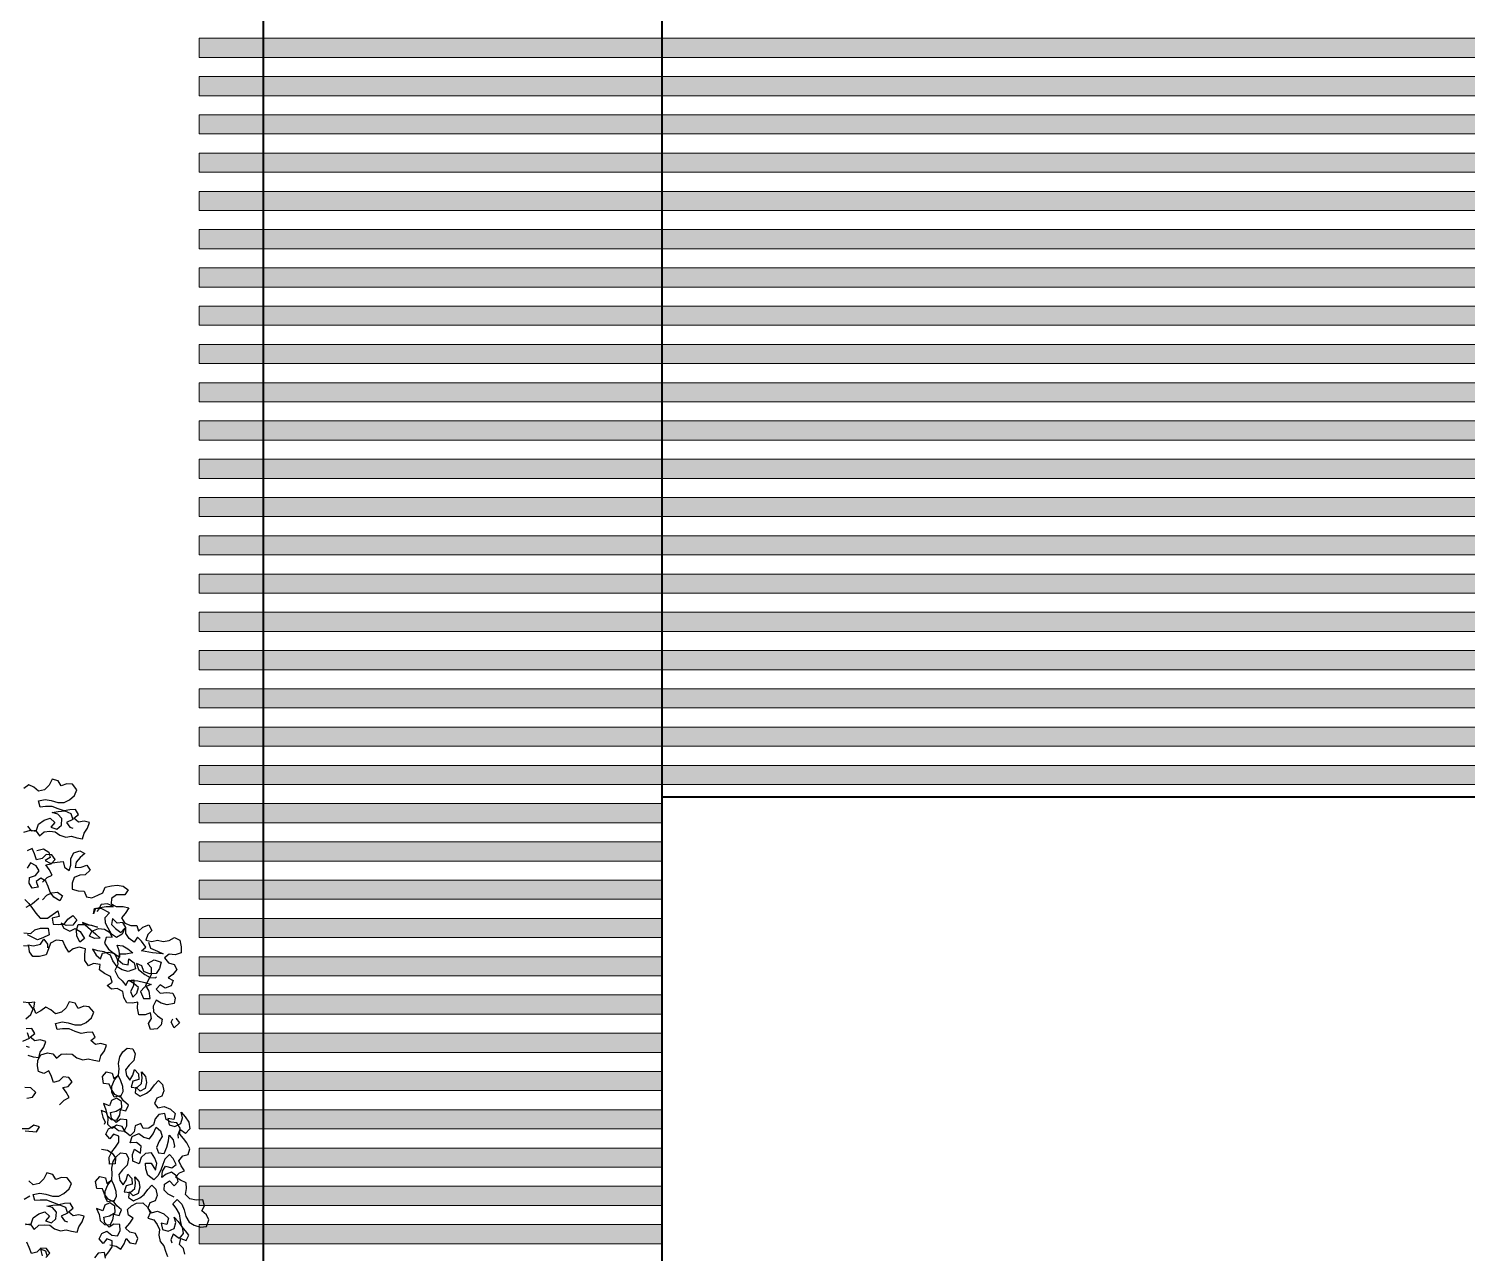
# Model space of a CAD drawing. Header units: millimetres. Extents: x 1564 to 2013, y 216 to 285.
# Drawn here: x 1954.41 to 1965.69, y 226.88 to 236.48 of the extents above; entities that cross this region are included whole.
import ezdxf

# ---------------------------------------------------------------- set-up
doc = ezdxf.new("R2010")
doc.units = ezdxf.units.MM
doc.header["$LTSCALE"] = 10
doc.layers.get('0').update_dxf_attribs({"color": 90})
doc.layers.add('CIEL', color=8, linetype='Continuous')
doc.layers.add('ÁRVORE PRESERVADA', color=252, linetype='Continuous')
for name, color, linetype, lineweight in [('cinza 03', 252, 'Continuous', 13), ('pn 04', 130, 'Continuous', 40), ('PN 05', 50, 'Continuous', 40), ('PN-01', 90, 'Continuous', 13)]:
    doc.layers.add(name, color=color, linetype=linetype, lineweight=lineweight)

# ---------------------------------------------------------------- blocks, each defined once
blk = doc.blocks.new('A$C338F7350')
for points in [[(8.578, 11.297), (8.623, 11.342), (8.672, 11.366), (8.642, 11.421), (8.608, 11.465), (8.662, 11.475), (8.702, 11.52), (8.667, 11.564), (8.613, 11.569), (8.573, 11.529), (8.519, 11.514), (8.499, 11.574), (8.474, 11.628), (8.425, 11.603)], [(8.395, 11.786), (8.459, 11.806), (8.514, 11.796), (8.548, 11.752), (8.593, 11.791), (8.647, 11.796), (8.701, 11.791), (8.746, 11.757), (8.805, 11.737), (8.86, 11.747), (8.914, 11.732), (8.968, 11.722), (8.983, 11.777), (9.018, 11.826), (9.037, 11.881), (8.983, 11.895), (8.929, 11.886), (8.884, 11.925), (8.929, 11.96), (8.899, 12.009), (8.845, 12.004), (8.79, 11.994), (8.731, 12.014), (8.672, 12.038), (8.607, 12.038), (8.553, 12.033), (8.538, 12.093), (8.602, 12.108), (8.662, 12.098), (8.726, 12.078), (8.79, 12.078), (8.84, 12.103), (8.889, 12.147), (8.914, 12.202), (8.869, 12.256), (8.815, 12.261), (8.76, 12.241), (8.731, 12.291), (8.671, 12.305), (8.642, 12.246), (8.597, 12.202), (8.538, 12.187), (8.493, 12.226), (8.444, 12.251), (8.395, 12.216)], [(8.578, 11.124), (8.618, 11.169), (8.667, 11.193), (8.722, 11.198), (8.771, 11.164), (8.747, 11.114), (8.687, 11.149), (8.653, 11.198), (8.633, 11.253), (8.608, 11.307), (8.559, 11.337), (8.514, 11.302), (8.534, 11.248), (8.475, 11.238), (8.445, 11.287), (8.45, 11.341), (8.509, 11.361), (8.544, 11.406), (8.514, 11.455), (8.46, 11.485), (8.425, 11.435)], [(8.43, 11.846), (8.464, 11.801), (8.519, 11.806), (8.538, 11.865), (8.593, 11.905), (8.652, 11.925), (8.696, 11.88), (8.657, 11.836), (8.716, 11.816), (8.761, 11.856), (8.766, 11.92), (8.726, 11.964), (8.672, 11.979), (8.731, 11.989), (8.795, 11.994), (8.854, 11.969), (8.874, 11.91), (8.81, 11.88), (8.845, 11.836), (8.874, 11.826)], [(8.521, 11.607), (8.586, 11.622), (8.64, 11.592), (8.65, 11.538), (8.601, 11.508), (8.65, 11.484), (8.719, 11.494), (8.779, 11.499), (8.793, 11.444), (8.838, 11.41), (8.853, 11.464), (8.853, 11.528), (8.882, 11.583), (8.942, 11.603), (8.991, 11.578), (8.947, 11.538), (8.907, 11.494), (8.897, 11.44), (8.956, 11.445), (9.011, 11.464), (9.045, 11.415), (8.996, 11.37), (8.942, 11.365), (8.887, 11.341), (8.868, 11.286), (8.868, 11.227), (8.927, 11.212), (8.986, 11.207), (9.006, 11.153), (9.061, 11.143), (9.12, 11.168), (9.169, 11.193), (9.189, 11.247), (9.253, 11.262), (9.308, 11.267), (9.367, 11.257), (9.416, 11.223), (9.382, 11.173), (9.303, 11.173), (9.253, 11.138), (9.248, 11.084), (9.298, 11.059), (9.367, 11.059), (9.421, 11.045), (9.387, 10.99), (9.352, 10.946), (9.382, 10.896), (9.441, 10.872), (9.501, 10.872), (9.516, 10.817), (9.56, 10.857), (9.619, 10.877), (9.649, 10.822), (9.609, 10.783), (9.59, 10.728), (9.649, 10.714), (9.703, 10.729), (9.758, 10.714), (9.817, 10.724), (9.871, 10.753), (9.921, 10.729), (9.936, 10.664), (9.936, 10.605), (9.877, 10.585), (9.817, 10.59), (9.773, 10.556), (9.812, 10.506), (9.867, 10.491), (9.892, 10.442), (9.852, 10.393), (9.808, 10.358), (9.857, 10.333), (9.837, 10.279), (9.778, 10.259), (9.729, 10.289), (9.689, 10.249), (9.729, 10.21), (9.793, 10.215), (9.852, 10.21), (9.877, 10.16), (9.867, 10.106), (9.798, 10.096), (9.739, 10.111), (9.689, 10.14), (9.66, 10.081), (9.665, 10.027), (9.704, 9.987), (9.749, 9.953), (9.739, 9.898), (9.699, 9.859), (9.635, 9.854), (9.615, 9.913), (9.645, 9.962), (9.635, 10.017), (9.581, 9.997), (9.521, 9.997), (9.506, 10.061), (9.511, 10.12), (9.457, 10.11), (9.403, 10.115), (9.373, 10.165), (9.363, 10.224), (9.308, 10.254), (9.254, 10.249), (9.21, 10.283), (9.259, 10.318), (9.244, 10.372), (9.185, 10.402), (9.135, 10.436), (9.14, 10.491), (9.076, 10.501), (9.027, 10.476), (8.992, 10.53), (8.992, 10.589), (8.997, 10.644), (8.937, 10.659), (8.878, 10.644), (8.834, 10.609), (8.799, 10.668), (8.774, 10.723), (8.71, 10.728), (8.656, 10.698), (8.636, 10.644), (8.611, 10.584), (8.547, 10.569), (8.483, 10.569), (8.448, 10.614), (8.443, 10.668), (8.389, 10.673)], [(8.394, 10.801), (8.463, 10.792), (8.502, 10.831), (8.557, 10.846), (8.631, 10.846), (8.641, 10.782), (8.581, 10.752), (8.527, 10.732), (8.428, 10.782)], [(8.433, 10.683), (8.488, 10.673), (8.557, 10.688), (8.591, 10.737), (8.626, 10.688), (8.626, 10.653)], [(8.542, 11.138), (8.477, 11.083), (8.413, 11.049)], [(8.403, 11.128), (8.443, 11.088), (8.477, 11.039), (8.512, 10.994), (8.552, 10.945), (8.626, 10.945), (8.725, 11.014), (8.739, 10.96), (8.67, 10.945), (8.68, 10.886), (8.735, 10.881), (8.789, 10.886), (8.824, 10.935), (8.873, 10.97), (8.912, 10.926), (8.873, 10.876), (8.809, 10.871), (8.759, 10.896), (8.784, 10.846), (8.843, 10.817), (8.898, 10.841), (8.947, 10.812), (8.987, 10.743), (8.942, 10.708), (8.913, 10.772), (8.908, 10.827), (8.927, 10.881), (8.992, 10.881), (9.056, 10.876), (9.115, 10.856), (9.036, 10.876), (8.967, 10.901), (9.046, 10.832), (9.1, 10.787), (9.14, 10.748), (9.086, 10.743), (9.036, 10.767), (9.061, 10.817), (9.125, 10.842), (9.184, 10.837), (9.234, 10.807), (9.259, 10.758), (9.199, 10.753), (9.185, 10.698), (9.224, 10.639), (9.283, 10.595), (9.333, 10.56), (9.328, 10.624), (9.308, 10.679), (9.362, 10.674), (9.412, 10.644), (9.461, 10.605), (9.392, 10.59), (9.333, 10.59), (9.318, 10.535), (9.363, 10.496), (9.417, 10.486), (9.422, 10.545), (9.476, 10.506), (9.486, 10.447), (9.417, 10.422), (9.358, 10.437), (9.308, 10.466), (9.264, 10.525), (9.244, 10.58), (9.18, 10.614), (9.12, 10.624), (9.066, 10.639), (9.101, 10.58), (9.145, 10.545), (9.165, 10.6), (9.219, 10.609), (9.279, 10.6), (9.308, 10.545), (9.313, 10.491), (9.284, 10.432), (9.318, 10.367), (9.358, 10.328), (9.392, 10.283), (9.417, 10.333), (9.472, 10.338), (9.467, 10.279), (9.437, 10.224), (9.462, 10.17), (9.501, 10.209), (9.516, 10.264), (9.472, 10.303), (9.422, 10.333), (9.511, 10.328), (9.58, 10.313), (9.64, 10.294), (9.575, 10.269), (9.536, 10.224), (9.566, 10.155), (9.63, 10.155), (9.62, 10.229), (9.59, 10.284), (9.615, 10.338), (9.644, 10.392), (9.644, 10.457), (9.605, 10.501), (9.669, 10.536), (9.738, 10.511), (9.723, 10.452), (9.689, 10.402), (9.625, 10.397), (9.57, 10.422), (9.55, 10.476), (9.496, 10.501), (9.516, 10.442), (9.58, 10.392), (9.63, 10.363), (9.684, 10.358), (9.694, 10.368)], [(9.615, 10.709), (9.634, 10.649), (9.704, 10.62), (9.758, 10.595), (9.654, 10.605), (9.545, 10.625), (9.59, 10.659), (9.545, 10.719), (9.506, 10.758), (9.476, 10.709), (9.427, 10.743), (9.392, 10.792), (9.392, 10.852), (9.362, 10.901), (9.308, 10.896), (9.263, 10.941), (9.254, 10.881), (9.293, 10.842), (9.343, 10.802), (9.382, 10.847), (9.357, 10.788), (9.303, 10.753), (9.254, 10.787), (9.219, 10.847), (9.194, 10.896), (9.189, 10.95), (9.234, 10.995), (9.159, 11.034), (9.095, 11.039), (9.076, 10.985), (9.085, 11.039), (9.14, 11.049), (9.199, 11.059), (9.273, 11.059), (9.214, 11.084), (9.15, 11.079), (9.125, 11.029), (9.11, 11.01)], [(8.432, 9.601), (8.486, 9.586), (8.54, 9.577), (8.555, 9.631), (8.59, 9.68), (8.609, 9.735), (8.555, 9.75), (8.501, 9.74), (8.456, 9.779), (8.501, 9.814), (8.471, 9.863), (8.417, 9.858)], [(8.412, 9.957), (8.461, 10.001), (8.486, 10.056), (8.441, 10.11)], [(8.744, 9.116), (8.789, 9.161), (8.838, 9.186), (8.808, 9.24), (8.774, 9.284), (8.828, 9.294), (8.867, 9.339), (8.833, 9.383), (8.778, 9.388), (8.739, 9.349), (8.685, 9.334), (8.665, 9.393), (8.64, 9.447), (8.591, 9.423), (8.536, 9.442), (8.526, 9.497), (8.531, 9.551), (8.561, 9.605), (8.625, 9.625), (8.679, 9.615), (8.714, 9.571), (8.759, 9.61), (8.813, 9.615), (8.867, 9.611), (8.912, 9.576), (8.971, 9.556), (9.025, 9.566), (9.08, 9.551), (9.134, 9.542), (9.149, 9.596), (9.184, 9.645), (9.203, 9.7), (9.149, 9.715), (9.095, 9.705), (9.05, 9.744), (9.094, 9.779), (9.065, 9.828), (9.01, 9.823), (8.956, 9.813), (8.897, 9.833), (8.837, 9.858), (8.773, 9.858), (8.719, 9.853), (8.704, 9.912), (8.768, 9.927), (8.827, 9.917), (8.892, 9.897), (8.956, 9.897), (9.005, 9.922), (9.055, 9.967), (9.079, 10.021), (9.035, 10.075), (8.98, 10.08), (8.926, 10.06), (8.896, 10.11), (8.837, 10.125), (8.808, 10.065), (8.763, 10.021), (8.704, 10.006), (8.659, 10.045), (8.61, 10.07), (8.56, 10.035), (8.511, 10.011), (8.491, 10.065), (8.501, 10.119), (8.442, 10.114), (8.387, 10.119)], [(9.882, 9.963), (9.917, 9.918), (9.867, 9.869), (9.838, 9.923), (9.852, 9.958)], [(8.427, 9.824), (8.446, 9.764), (8.382, 9.735)], [(8.417, 9.69), (8.446, 9.68)], [(9.153, 8.681), (9.212, 8.67), (9.259, 8.64), (9.291, 8.596), (9.287, 8.536), (9.232, 8.532), (9.231, 8.6), (9.255, 8.655), (9.291, 8.7), (9.325, 8.75), (9.325, 8.807), (9.272, 8.827), (9.236, 8.782), (9.197, 8.828), (9.224, 8.879), (9.273, 8.903), (9.321, 8.862), (9.377, 8.856), (9.404, 8.907), (9.401, 8.969), (9.341, 8.973), (9.297, 8.94), (9.253, 8.983), (9.242, 9.04), (9.299, 9.051), (9.354, 9.085), (9.351, 9.146), (9.302, 9.18), (9.253, 9.156), (9.233, 9.104), (9.173, 9.126), (9.198, 9.065), (9.209, 9.009), (9.25, 8.97), (9.306, 8.963), (9.333, 9.014), (9.34, 9.07), (9.394, 9.057), (9.418, 9.112), (9.371, 9.152), (9.336, 9.201), (9.279, 9.189), (9.255, 9.239), (9.255, 9.296), (9.281, 9.358), (9.318, 9.403), (9.341, 9.354), (9.359, 9.296), (9.364, 9.241), (9.337, 9.19), (9.286, 9.217), (9.251, 9.265), (9.231, 9.316), (9.175, 9.323), (9.163, 9.391), (9.204, 9.438), (9.258, 9.425), (9.274, 9.371), (9.322, 9.406), (9.326, 9.466), (9.321, 9.521), (9.334, 9.586), (9.364, 9.633), (9.405, 9.67), (9.461, 9.663), (9.485, 9.614), (9.472, 9.549), (9.425, 9.503), (9.389, 9.458), (9.4, 9.401), (9.432, 9.357), (9.462, 9.404), (9.479, 9.46), (9.516, 9.419), (9.52, 9.364), (9.462, 9.346), (9.444, 9.289), (9.5, 9.282), (9.546, 9.322), (9.552, 9.378), (9.545, 9.437), (9.585, 9.391), (9.596, 9.334), (9.581, 9.273), (9.532, 9.249), (9.491, 9.288), (9.484, 9.232), (9.533, 9.199), (9.595, 9.23), (9.639, 9.262), (9.673, 9.312), (9.712, 9.353), (9.753, 9.314), (9.766, 9.253), (9.746, 9.2), (9.695, 9.18), (9.674, 9.128), (9.707, 9.084), (9.768, 9.098), (9.83, 9.071), (9.877, 9.031), (9.862, 8.97), (9.804, 8.981), (9.817, 8.92), (9.874, 8.902), (9.932, 8.931), (9.949, 8.988), (9.934, 9.042), (9.973, 8.996), (10.01, 8.944), (10.02, 8.88), (9.979, 8.833), (9.921, 8.872), (9.901, 8.82), (9.907, 8.789)], [(8.408, 8.86), (8.516, 8.85), (8.546, 8.899), (8.492, 8.914), (8.442, 8.88), (8.378, 8.879)], [(8.422, 9.181), (8.477, 9.191), (8.511, 9.235), (8.462, 9.28), (8.402, 9.285)], [(9.236, 7.743), (9.297, 7.728), (9.343, 7.699), (9.375, 7.752), (9.395, 7.805), (9.431, 7.763), (9.49, 7.752), (9.51, 7.805), (9.486, 7.854), (9.432, 7.868), (9.391, 7.906), (9.432, 7.954), (9.465, 8.003), (9.419, 8.033), (9.408, 8.09), (9.449, 8.126), (9.498, 8.15), (9.56, 8.153), (9.61, 8.108), (9.63, 8.056), (9.61, 8.004), (9.666, 7.986), (9.699, 7.942), (9.723, 7.893), (9.716, 7.837), (9.73, 7.776), (9.766, 7.734), (9.782, 7.68), (9.801, 7.629)], [(9.972, 7.651), (9.957, 7.705), (9.92, 7.747), (9.931, 7.805), (9.984, 7.785), (10.011, 7.836), (9.979, 7.88), (9.942, 7.921), (9.928, 7.982), (9.919, 8.046), (9.886, 8.101), (9.853, 8.145), (9.896, 8.188), (9.942, 8.141), (9.964, 8.085), (9.981, 8.02), (10.014, 7.965), (10.061, 7.935), (10.124, 7.916), (10.184, 7.923), (10.207, 7.989), (10.183, 8.038), (10.138, 8.075), (10.165, 8.125), (10.147, 8.184), (10.081, 8.179), (10.02, 8.194), (9.977, 8.237), (9.988, 8.295), (9.983, 8.35), (9.928, 8.375), (9.881, 8.404), (9.918, 8.449), (9.969, 8.469), (9.934, 8.517), (9.911, 8.566), (9.951, 8.614), (10.005, 8.629), (10.019, 8.684), (9.99, 8.741), (9.958, 8.785), (9.921, 8.827), (9.925, 8.887), (9.894, 8.938), (9.838, 8.944), (9.787, 8.971), (9.776, 9.028), (9.717, 9.021), (9.681, 8.976), (9.663, 8.919), (9.619, 8.887), (9.564, 8.882), (9.54, 8.932), (9.484, 8.909), (9.473, 8.851), (9.434, 8.81), (9.389, 8.846), (9.356, 8.901), (9.302, 8.915), (9.258, 8.883), (9.217, 8.921), (9.219, 8.986), (9.203, 9.04), (9.151, 9.06), (9.167, 8.995), (9.191, 8.946), (9.182, 8.923)], [(9.866, 8.21), (9.808, 8.239), (9.767, 8.278), (9.771, 8.338), (9.822, 8.369), (9.868, 8.321), (9.907, 8.362), (9.892, 8.416), (9.84, 8.454), (9.788, 8.435), (9.744, 8.402), (9.752, 8.465), (9.782, 8.512), (9.843, 8.497), (9.887, 8.529), (9.858, 8.587), (9.821, 8.628), (9.774, 8.582), (9.754, 8.53), (9.736, 8.473), (9.705, 8.419), (9.666, 8.378), (9.609, 8.425), (9.589, 8.488), (9.584, 8.543), (9.642, 8.543), (9.683, 8.475), (9.695, 8.54), (9.676, 8.592), (9.645, 8.643), (9.586, 8.636), (9.544, 8.599), (9.525, 8.536), (9.463, 8.562), (9.458, 8.628), (9.478, 8.681), (9.537, 8.641), (9.542, 8.708), (9.497, 8.744), (9.435, 8.741), (9.455, 8.805), (9.519, 8.832), (9.568, 8.799), (9.625, 8.781), (9.659, 8.83), (9.689, 8.895), (9.734, 8.858), (9.75, 8.804), (9.72, 8.757), (9.694, 8.696), (9.714, 8.644), (9.77, 8.637), (9.796, 8.699), (9.811, 8.76), (9.818, 8.816), (9.857, 8.771), (9.87, 8.71), (9.863, 8.693)], [(8.61, 7.617), (8.649, 7.662), (8.615, 7.706), (8.56, 7.711), (8.521, 7.672), (8.467, 7.657), (8.447, 7.716), (8.422, 7.77)], [(8.407, 7.948), (8.461, 7.938), (8.496, 7.894), (8.54, 7.934), (8.595, 7.939), (8.649, 7.934), (8.694, 7.899), (8.753, 7.879), (8.807, 7.889), (8.862, 7.875), (8.916, 7.865), (8.931, 7.919), (8.965, 7.969), (8.985, 8.023), (8.931, 8.038), (8.876, 8.028), (8.832, 8.067), (8.876, 8.102), (8.847, 8.151), (8.792, 8.146), (8.738, 8.136), (8.679, 8.156), (8.619, 8.181), (8.555, 8.181), (8.501, 8.176), (8.486, 8.235), (8.55, 8.25), (8.609, 8.24), (8.674, 8.22), (8.738, 8.22), (8.787, 8.245), (8.837, 8.29), (8.861, 8.344), (8.817, 8.398), (8.762, 8.403), (8.708, 8.384), (8.678, 8.433), (8.619, 8.448), (8.589, 8.388), (8.545, 8.344), (8.486, 8.329), (8.441, 8.368)], [(9.189, 7.629), (9.226, 7.674), (9.259, 7.723), (9.259, 7.781), (9.207, 7.801), (9.17, 7.756), (9.131, 7.801), (9.158, 7.852), (9.207, 7.876), (9.255, 7.836), (9.311, 7.829), (9.338, 7.88), (9.335, 7.942), (9.275, 7.946), (9.231, 7.914), (9.188, 7.957), (9.176, 8.013), (9.233, 8.025), (9.288, 8.058), (9.285, 8.12), (9.236, 8.153), (9.187, 8.13), (9.167, 8.077), (9.107, 8.099), (9.132, 8.039), (9.143, 7.982), (9.184, 7.943), (9.24, 7.937), (9.267, 7.987), (9.274, 8.043), (9.328, 8.03), (9.352, 8.085), (9.305, 8.126), (9.27, 8.174), (9.213, 8.163), (9.189, 8.212), (9.189, 8.269), (9.215, 8.331), (9.252, 8.376), (9.276, 8.327), (9.294, 8.269), (9.298, 8.214), (9.271, 8.163), (9.22, 8.19), (9.185, 8.238), (9.165, 8.29), (9.11, 8.296), (9.097, 8.364), (9.138, 8.412), (9.192, 8.398), (9.208, 8.344), (9.256, 8.379), (9.26, 8.439), (9.256, 8.494), (9.268, 8.56), (9.298, 8.606), (9.339, 8.643), (9.395, 8.636), (9.419, 8.587), (9.406, 8.522), (9.359, 8.476), (9.323, 8.431), (9.334, 8.374), (9.366, 8.33), (9.396, 8.377), (9.413, 8.434), (9.45, 8.392), (9.454, 8.337), (9.396, 8.319), (9.378, 8.262), (9.434, 8.256), (9.48, 8.295), (9.487, 8.351), (9.48, 8.41), (9.519, 8.364), (9.53, 8.308), (9.515, 8.247), (9.466, 8.223), (9.425, 8.262), (9.418, 8.206), (9.468, 8.172), (9.529, 8.203), (9.573, 8.236), (9.607, 8.285), (9.646, 8.326), (9.687, 8.287), (9.7, 8.226), (9.68, 8.173), (9.629, 8.154), (9.608, 8.101), (9.641, 8.057), (9.702, 8.071), (9.764, 8.045), (9.811, 8.004), (9.796, 7.943), (9.738, 7.954), (9.751, 7.893), (9.808, 7.875), (9.866, 7.904), (9.883, 7.961), (9.868, 8.015), (9.907, 7.97), (9.945, 7.917), (9.954, 7.854), (9.914, 7.806), (9.855, 7.846), (9.835, 7.793), (9.842, 7.763)], [(8.451, 8.22), (8.397, 8.186)], [(8.412, 7.943), (8.466, 7.948), (8.486, 8.008), (8.54, 8.047), (8.6, 8.067), (8.644, 8.023), (8.605, 7.978), (8.664, 7.958), (8.708, 7.998), (8.713, 8.062), (8.674, 8.107), (8.619, 8.121), (8.679, 8.131), (8.743, 8.136), (8.802, 8.112), (8.822, 8.052), (8.758, 8.023), (8.793, 7.978), (8.822, 7.968)], [(9.194, 7.611), (9.183, 7.668), (9.123, 7.661), (9.087, 7.616)], [(8.625, 7.626), (8.61, 7.68), (8.557, 7.7), (8.573, 7.635)]]:
    blk.add_lwpolyline(points)

msp = doc.modelspace()

# ---------------------------------------------------------------- hatches: boundary and pattern name
at = {"layer": 'cinza 03'}
for points in [[(1955.75, 236.4), (1955.75, 236.25), (1970.997, 236.25), (1970.997, 236.4)], [(1955.75, 236.1), (1955.75, 235.95), (1970.997, 235.95), (1970.997, 236.1)], [(1955.75, 235.8), (1955.75, 235.65), (1970.997, 235.65), (1970.997, 235.8)], [(1955.75, 235.5), (1955.75, 235.35), (1970.997, 235.35), (1970.997, 235.5)], [(1955.75, 235.2), (1955.75, 235.05), (1970.997, 235.05), (1970.997, 235.2)], [(1955.75, 234.9), (1955.75, 234.75), (1970.997, 234.75), (1970.997, 234.9)], [(1955.75, 234.6), (1955.75, 234.45), (1970.997, 234.45), (1970.997, 234.6)], [(1955.75, 234.3), (1955.75, 234.15), (1970.997, 234.15), (1970.997, 234.3)], [(1955.75, 234), (1955.75, 233.85), (1970.997, 233.85), (1970.997, 234)], [(1955.75, 233.7), (1955.75, 233.55), (1970.997, 233.55), (1970.997, 233.7)], [(1955.75, 233.4), (1955.75, 233.25), (1970.997, 233.25), (1970.997, 233.4)], [(1955.75, 233.1), (1955.75, 232.95), (1970.997, 232.95), (1970.997, 233.1)], [(1955.75, 232.8), (1955.75, 232.65), (1970.997, 232.65), (1970.997, 232.8)], [(1955.75, 232.5), (1955.75, 232.35), (1970.997, 232.35), (1970.997, 232.5)], [(1955.75, 232.2), (1955.75, 232.05), (1970.997, 232.05), (1970.997, 232.2)], [(1955.75, 231.9), (1955.75, 231.75), (1970.997, 231.75), (1970.997, 231.9)], [(1955.75, 231.6), (1955.75, 231.45), (1970.997, 231.45), (1970.997, 231.6)], [(1955.75, 231.3), (1955.75, 231.15), (1970.997, 231.15), (1970.997, 231.3)], [(1955.75, 231), (1955.75, 230.85), (1970.997, 230.85), (1970.997, 231)], [(1955.75, 230.7), (1955.75, 230.55), (1970.997, 230.55), (1970.997, 230.7)], [(1959.375, 230.4), (1959.375, 230.25), (1955.75, 230.25), (1955.75, 230.4)], [(1959.375, 230.1), (1959.375, 229.95), (1955.75, 229.95), (1955.75, 230.1)], [(1959.375, 229.8), (1959.375, 229.65), (1955.75, 229.65), (1955.75, 229.8)], [(1959.375, 229.5), (1959.375, 229.35), (1955.75, 229.35), (1955.75, 229.5)], [(1959.375, 229.2), (1959.375, 229.05), (1955.75, 229.05), (1955.75, 229.2)], [(1959.375, 228.9), (1959.375, 228.75), (1955.75, 228.75), (1955.75, 228.9)], [(1959.375, 228.6), (1959.375, 228.45), (1955.75, 228.45), (1955.75, 228.6)], [(1959.375, 228.3), (1959.375, 228.15), (1955.75, 228.15), (1955.75, 228.3)], [(1959.375, 228), (1959.375, 227.85), (1955.75, 227.85), (1955.75, 228)], [(1959.375, 227.7), (1959.375, 227.55), (1955.75, 227.55), (1955.75, 227.7)], [(1959.375, 227.4), (1959.375, 227.25), (1955.75, 227.25), (1955.75, 227.4)], [(1959.375, 227.1), (1959.375, 226.95), (1955.75, 226.95), (1955.75, 227.1)]]:
    msp.add_hatch(color=256, dxfattribs=at).paths.add_polyline_path(points)

# ---------------------------------------------------------------- linework, layer by layer
at = {"layer": 'CIEL'}
for points in [[(1959.375, 234.6), (1959.375, 234.45)], [(1959.375, 233.4), (1959.375, 233.25)], [(1959.375, 232.2), (1959.375, 232.05)], [(1959.375, 231), (1959.375, 230.85)]]:
    msp.add_lwpolyline(points, dxfattribs=at)
at = {"layer": 'cinza 03'}
for p, q in [((1955.9, 230.4), (1955.75, 230.4)), ((1955.9, 230.1), (1955.75, 230.1)), ((1955.9, 229.8), (1955.75, 229.8)), ((1955.9, 229.5), (1955.75, 229.5)), ((1955.9, 229.2), (1955.75, 229.2)), ((1955.9, 228.9), (1955.75, 228.9)), ((1955.9, 228.6), (1955.75, 228.6)), ((1955.9, 228.3), (1955.75, 228.3)), ((1955.9, 228), (1955.75, 228)), ((1955.9, 227.7), (1955.75, 227.7)), ((1955.9, 227.4), (1955.75, 227.4)), ((1955.9, 227.1), (1955.75, 227.1))]:
    msp.add_line(p, q, dxfattribs=at)
for points in [[(1959.375, 230.4), (1959.375, 230.25), (1955.75, 230.25), (1955.75, 230.4)], [(1959.375, 230.1), (1959.375, 229.95), (1955.75, 229.95), (1955.75, 230.1)], [(1959.375, 229.8), (1959.375, 229.65), (1955.75, 229.65), (1955.75, 229.8)], [(1959.375, 229.5), (1959.375, 229.35), (1955.75, 229.35), (1955.75, 229.5)], [(1959.375, 229.2), (1959.375, 229.05), (1955.75, 229.05), (1955.75, 229.2)], [(1959.375, 228.9), (1959.375, 228.75), (1955.75, 228.75), (1955.75, 228.9)], [(1959.375, 228.6), (1959.375, 228.45), (1955.75, 228.45), (1955.75, 228.6)], [(1959.375, 228.3), (1959.375, 228.15), (1955.75, 228.15), (1955.75, 228.3)], [(1959.375, 228), (1959.375, 227.85), (1955.75, 227.85), (1955.75, 228)], [(1959.375, 227.7), (1959.375, 227.55), (1955.75, 227.55), (1955.75, 227.7)], [(1959.375, 227.4), (1959.375, 227.25), (1955.75, 227.25), (1955.75, 227.4)], [(1959.375, 227.1), (1959.375, 226.95), (1955.75, 226.95), (1955.75, 227.1)]]:
    msp.add_lwpolyline(points, close=True, dxfattribs=at)
at = {"layer": 'pn 04'}
for p, q in [((1959.375, 275.9), (1959.375, 230.45)), ((1956.25, 243.95), (1956.25, 220.7))]:
    msp.add_line(p, q, dxfattribs=at)
at = {"layer": 'PN 05'}
for p, q in [((1984.513, 230.45), (1959.375, 230.45)), ((1959.375, 230.45), (1959.375, 225.15))]:
    msp.add_line(p, q, dxfattribs=at)
at = {"layer": 'PN-01'}
for points in [[(1955.75, 236.4), (1955.75, 236.25), (1970.997, 236.25), (1970.997, 236.4)], [(1955.75, 236.1), (1955.75, 235.95), (1970.997, 235.95), (1970.997, 236.1)], [(1955.75, 235.8), (1955.75, 235.65), (1970.997, 235.65), (1970.997, 235.8)], [(1955.75, 235.5), (1955.75, 235.35), (1970.997, 235.35), (1970.997, 235.5)], [(1955.75, 235.2), (1955.75, 235.05), (1970.997, 235.05), (1970.997, 235.2)], [(1955.75, 234.9), (1955.75, 234.75), (1970.997, 234.75), (1970.997, 234.9)], [(1955.75, 234.6), (1955.75, 234.45), (1970.997, 234.45), (1970.997, 234.6)], [(1955.75, 234.3), (1955.75, 234.15), (1970.997, 234.15), (1970.997, 234.3)], [(1955.75, 234), (1955.75, 233.85), (1970.997, 233.85), (1970.997, 234)], [(1955.75, 233.7), (1955.75, 233.55), (1970.997, 233.55), (1970.997, 233.7)], [(1955.75, 233.4), (1955.75, 233.25), (1970.997, 233.25), (1970.997, 233.4)], [(1955.75, 233.1), (1955.75, 232.95), (1970.997, 232.95), (1970.997, 233.1)], [(1955.75, 232.8), (1955.75, 232.65), (1970.997, 232.65), (1970.997, 232.8)], [(1955.75, 232.5), (1955.75, 232.35), (1970.997, 232.35), (1970.997, 232.5)], [(1955.75, 232.2), (1955.75, 232.05), (1970.997, 232.05), (1970.997, 232.2)], [(1955.75, 231.9), (1955.75, 231.75), (1970.997, 231.75), (1970.997, 231.9)], [(1955.75, 231.6), (1955.75, 231.45), (1970.997, 231.45), (1970.997, 231.6)], [(1955.75, 231.3), (1955.75, 231.15), (1970.997, 231.15), (1970.997, 231.3)], [(1955.75, 231), (1955.75, 230.85), (1970.997, 230.85), (1970.997, 231)], [(1955.75, 230.7), (1955.75, 230.55), (1970.997, 230.55), (1970.997, 230.7)]]:
    msp.add_lwpolyline(points, close=True, dxfattribs=at)

# ---------------------------------------------------------------- block references
at = {"layer": 'ÁRVORE PRESERVADA', "xscale": 0.7999999999999545, "yscale": 0.8000000000001819, "zscale": 0.8}
msp.add_blockref('A$C338F7350', (1947.66, 220.747), dxfattribs=at)

doc.saveas('drawing.dxf')
